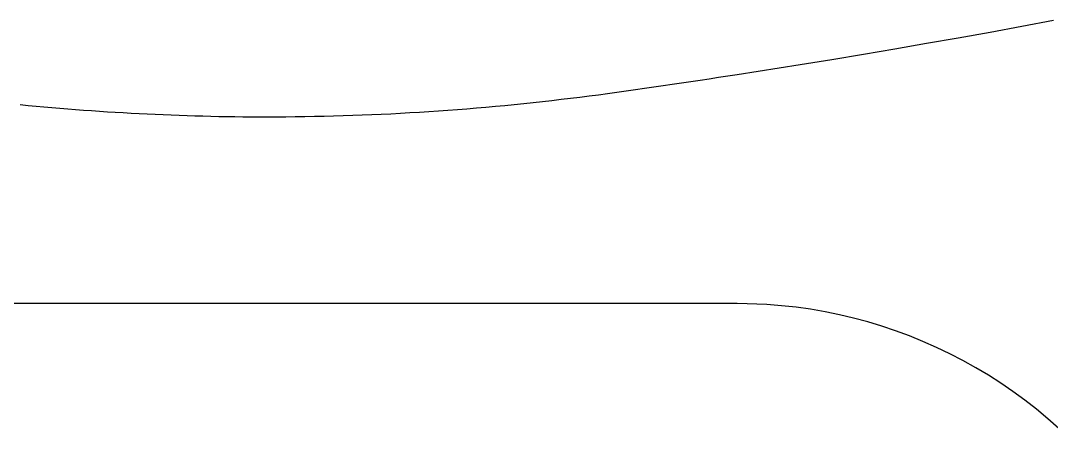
# Model space of a CAD drawing. Extents: x 403 to 503, y 484 to 637.
# Drawn here: x 451.07 to 459.49, y 508.66 to 511.99 of the extents above; entities that cross this region are included whole.
import ezdxf

# ---------------------------------------------------------------- set-up
doc = ezdxf.new("R2010")
doc.units = 0
doc.header["$MEASUREMENT"] = 0
doc.layers.add('1', color=4, linetype='Continuous')
doc.layers.add('SPA', color=2, linetype='Continuous')

# ---------------------------------------------------------------- blocks, each defined once
blk = doc.blocks.new('2010GRANDEE')
at = {"layer": 'SPA', "color": 3, "linetype": 'Continuous'}
for points in [[(56.4906, 11.3409), (56.2309, 11.2924), (55.9714, 11.245), (55.7121, 11.1984), (55.453, 11.1528), (55.1941, 11.1081), (54.9354, 11.0643), (54.6769, 11.0215), (54.4188, 10.9796), (53.9032, 10.8984)], [(50.0561, 10.5523), (49.9912, 10.5524), (49.9262, 10.5527), (49.8612, 10.5532), (49.7962, 10.5539), (49.7312, 10.5549), (49.6661, 10.556), (49.601, 10.5574), (49.5359, 10.5589), (49.4708, 10.5607), (49.4057, 10.5627), (49.3405, 10.5649), (49.2754, 10.5673), (49.2102, 10.5699), (49.1451, 10.5728), (49.0799, 10.5758), (49.0148, 10.5791), (48.9497, 10.5826), (48.8846, 10.5862), (48.8195, 10.5901), (48.7545, 10.5942), (48.6895, 10.5985), (48.6246, 10.6029), (48.5597, 10.6076), (48.4949, 10.6125), (48.4301, 10.6176), (48.3654, 10.6229), (48.3007, 10.6283), (48.2361, 10.634), (48.1716, 10.6399), (48.1072, 10.6459), (48.0428, 10.6522)], [(53.9032, 10.8984), (53.8275, 10.8868), (53.7517, 10.8753), (53.676, 10.8638), (53.6004, 10.8524), (53.5247, 10.8411), (53.4491, 10.8298), (53.3735, 10.8186), (53.298, 10.8075), (53.2225, 10.7965), (53.147, 10.7856), (53.0715, 10.7748), (52.996, 10.7641), (52.9205, 10.7535), (52.8449, 10.7432), (52.7691, 10.7331), (52.6933, 10.7232), (52.6172, 10.7136), (52.5411, 10.7042), (52.4648, 10.6951), (52.3884, 10.6862), (52.3119, 10.6776), (52.2352, 10.6692), (52.1583, 10.6611), (52.0814, 10.6533), (52.0043, 10.6458), (51.927, 10.6385), (51.8496, 10.6316), (51.7721, 10.6249), (51.6945, 10.6185), (51.6168, 10.6124), (51.5392, 10.6065), (51.4614, 10.601), (51.3837, 10.5958), (51.3059, 10.5909), (51.228, 10.5862), (51.1502, 10.5819), (51.0723, 10.5778), (50.9943, 10.5741), (50.9163, 10.5706), (50.8383, 10.5674), (50.7602, 10.5646), (50.6821, 10.562), (50.604, 10.5597), (50.5258, 10.5578), (50.4476, 10.5561), (50.3694, 10.5547), (50.2911, 10.5536), (50.2128, 10.5529), (50.0561, 10.5523)]]:
    blk.add_lwpolyline(points, dxfattribs=at)
at = {"layer": 'SPA', "color": 2, "linetype": 'Continuous'}
for points in [[(53.9032, 9.0286), (53.518, 9.0286), (53.133, 9.0286), (52.7481, 9.0286), (52.3633, 9.0286), (51.9786, 9.0286), (51.594, 9.0286), (51.2094, 9.0286), (50.825, 9.0286), (50.4405, 9.0286), (50.0561, 9.0286), (49.6717, 9.0286), (49.2872, 9.0286), (48.9027, 9.0286), (48.5182, 9.0286), (48.1336, 9.0286), (47.7489, 9.0286), (47.3641, 9.0286), (46.9792, 9.0286), (46.2089, 9.0286)], [(56.5327, 8.009), (56.4429, 8.0882), (56.3506, 8.1647), (56.2557, 8.2385), (56.1585, 8.3095), (56.059, 8.3775), (55.9575, 8.4426), (55.854, 8.5045), (55.7487, 8.5633), (55.6417, 8.6189), (55.5332, 8.6711), (55.4232, 8.7198), (55.312, 8.7651), (55.1996, 8.8068), (55.0861, 8.845), (54.9715, 8.8795), (54.8559, 8.9105), (54.7394, 8.9379), (54.622, 8.9617), (54.5038, 8.9819), (54.3849, 8.9985), (54.2654, 9.0115), (54.1452, 9.0208), (53.9032, 9.0286)]]:
    blk.add_lwpolyline(points, dxfattribs=at)

msp = doc.modelspace()

# ---------------------------------------------------------------- block references
at = {"layer": '1'}
msp.add_blockref('2010GRANDEE', (403.0209, 500.6528), dxfattribs=at)

doc.saveas('drawing.dxf')
